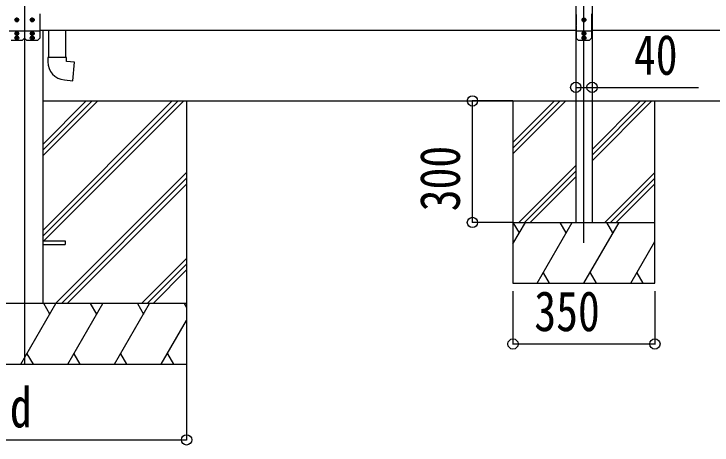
# Model space of a CAD drawing. Units: millimetres, scale not verified. Extents: x -12615 to 12615, y -8910 to 8910.
# Drawn here: x -1366 to 356, y -5937 to -4873 of the extents above; entities that cross this region are included whole.
import ezdxf
from ezdxf.enums import TextEntityAlignment as Align

# ---------------------------------------------------------------- set-up
doc = ezdxf.new("R2010")
doc.units = ezdxf.units.MM
doc.header["$LTSCALE"] = 40
for name, color, linetype in [('0-3_YKK_12', 2, 'Continuous'), ('0-4_YKK_13', 4, 'Continuous'), ('0-5_YKK_A1', 4, 'Continuous'), ('0-6_YKK_D', 6, 'Continuous')]:
    doc.layers.add(name, color=color, linetype=linetype)
doc.styles.add('ＭＳ ゴシック', font='')
doc.styles.get('ＭＳ ゴシック').set_extended_font_data('MS Gothic')

msp = doc.modelspace()

# ---------------------------------------------------------------- linework, layer by layer
at = {"layer": '0-3_YKK_12'}
for p, q in [((-1339.7, -2563.41), (-1339.7, -5737.82)), ((40.3, -5437.82), (40.3, -4765.32)), ((-1352.97, -4887.82), (-1364.44, -4887.82)), ((-1358.7, -4893.55), (-1358.7, -4882.08)), ((-1314.97, -4887.82), (-1326.44, -4887.82)), ((-1320.7, -4893.55), (-1320.7, -4882.08)), ((46.03, -4887.82), (34.56, -4887.82)), ((40.3, -4893.55), (40.3, -4882.08)), ((-1352.97, -4921.32), (-1364.44, -4921.32)), ((-1358.7, -4927.05), (-1358.7, -4915.58)), ((-1314.97, -4921.32), (-1326.44, -4921.32)), ((-1320.7, -4927.05), (-1320.7, -4915.58)), ((46.03, -4921.32), (34.56, -4921.32)), ((40.3, -4927.05), (40.3, -4915.58)), ((-1352.97, -4932.32), (-1364.44, -4932.32)), ((-1358.7, -4938.05), (-1358.7, -4926.58)), ((-1314.97, -4932.32), (-1326.44, -4932.32)), ((-1320.7, -4938.05), (-1320.7, -4926.58)), ((46.03, -4932.32), (34.56, -4932.32)), ((40.3, -4938.05), (40.3, -4926.58))]:
    msp.add_line(p, q, dxfattribs=at)
at = {"layer": '0-4_YKK_13'}
for p, q in [((-1361.08, -4887.22), (-1360.04, -4887.21)), ((-1361.08, -4888.41), (-1360.04, -4888.43)), ((-1360.04, -4887.21), (-1359.43, -4887.09)), ((-1360.04, -4888.43), (-1359.43, -4888.55)), ((-1359.32, -4886.48), (-1359.43, -4887.09)), ((-1359.32, -4889.16), (-1359.43, -4888.55)), ((-1359.3, -4885.44), (-1359.32, -4886.48)), ((-1359.3, -4890.19), (-1359.32, -4889.16)), ((-1358.11, -4885.44), (-1358.09, -4886.48)), ((-1358.11, -4890.19), (-1358.09, -4889.16)), ((-1358.09, -4886.48), (-1357.98, -4887.09)), ((-1358.09, -4889.16), (-1357.98, -4888.55)), ((-1357.37, -4887.21), (-1357.98, -4887.09)), ((-1357.37, -4888.43), (-1357.98, -4888.55)), ((-1356.33, -4887.22), (-1357.37, -4887.21)), ((-1356.33, -4888.41), (-1357.37, -4888.43)), ((-1323.08, -4887.22), (-1322.04, -4887.21)), ((-1323.08, -4888.41), (-1322.04, -4888.43)), ((-1322.04, -4887.21), (-1321.43, -4887.09)), ((-1322.04, -4888.43), (-1321.43, -4888.55)), ((-1321.32, -4886.48), (-1321.43, -4887.09)), ((-1321.32, -4889.16), (-1321.43, -4888.55)), ((-1321.3, -4885.44), (-1321.32, -4886.48)), ((-1321.3, -4890.19), (-1321.32, -4889.16)), ((-1320.11, -4885.44), (-1320.09, -4886.48)), ((-1320.11, -4890.19), (-1320.09, -4889.16)), ((-1320.09, -4886.48), (-1319.98, -4887.09)), ((-1320.09, -4889.16), (-1319.98, -4888.55)), ((-1319.37, -4887.21), (-1319.98, -4887.09)), ((-1319.37, -4888.43), (-1319.98, -4888.55)), ((-1318.33, -4887.22), (-1319.37, -4887.21)), ((-1318.33, -4888.41), (-1319.37, -4888.43)), ((-1301.7, -4874.53), (-1301.7, -4901.1)), ((21.3, -4874.53), (21.3, -4901.1)), ((37.92, -4888.41), (38.96, -4888.43)), ((37.93, -4887.22), (38.96, -4887.21)), ((38.96, -4887.21), (39.57, -4887.09)), ((38.96, -4888.43), (39.57, -4888.55)), ((39.69, -4886.48), (39.57, -4887.09)), ((39.69, -4889.16), (39.57, -4888.55)), ((39.71, -4885.44), (39.69, -4886.48)), ((39.71, -4890.19), (39.69, -4889.16)), ((40.89, -4885.44), (40.91, -4886.48)), ((40.89, -4890.19), (40.91, -4889.16)), ((40.91, -4886.48), (41.03, -4887.09)), ((40.91, -4889.16), (41.03, -4888.55)), ((41.64, -4887.21), (41.03, -4887.09)), ((41.64, -4888.43), (41.03, -4888.55)), ((42.68, -4887.22), (41.64, -4887.21)), ((42.68, -4888.41), (41.64, -4888.43)), ((59.3, -4874.53), (59.3, -4901.1)), ((-1339.7, -4902.53), (-1339.7, -4932.82)), ((-1339.7, -4902.53), (-1339.7, -4932.82)), ((-1301.7, -4902.53), (-1301.7, -4932.82)), ((21.3, -4902.53), (21.3, -4932.82)), ((59.3, -4902.53), (59.3, -4932.82)), ((-1339.7, -4915.42), (-1377.7, -4915.42)), ((-1361.08, -4920.72), (-1360.04, -4920.71)), ((-1361.08, -4921.91), (-1360.04, -4921.93)), ((-1360.04, -4920.71), (-1359.43, -4920.59)), ((-1360.04, -4921.93), (-1359.43, -4922.05)), ((-1359.32, -4919.98), (-1359.43, -4920.59)), ((-1359.32, -4922.66), (-1359.43, -4922.05)), ((-1359.3, -4918.94), (-1359.32, -4919.98)), ((-1359.3, -4923.69), (-1359.32, -4922.66)), ((-1358.11, -4918.94), (-1358.09, -4919.98)), ((-1358.11, -4923.69), (-1358.09, -4922.66)), ((-1358.09, -4919.98), (-1357.98, -4920.59)), ((-1358.09, -4922.66), (-1357.98, -4922.05)), ((-1357.37, -4920.71), (-1357.98, -4920.59)), ((-1357.37, -4921.93), (-1357.98, -4922.05)), ((-1356.33, -4920.72), (-1357.37, -4920.71)), ((-1356.33, -4921.91), (-1357.37, -4921.93)), ((-1301.7, -4915.42), (-1339.7, -4915.42)), ((-1323.08, -4920.72), (-1322.04, -4920.71)), ((-1323.08, -4921.91), (-1322.04, -4921.93)), ((-1322.04, -4920.71), (-1321.43, -4920.59)), ((-1322.04, -4921.93), (-1321.43, -4922.05)), ((-1321.32, -4919.98), (-1321.43, -4920.59)), ((-1321.32, -4922.66), (-1321.43, -4922.05)), ((-1321.3, -4918.94), (-1321.32, -4919.98)), ((-1321.3, -4923.69), (-1321.32, -4922.66)), ((-1320.11, -4918.94), (-1320.09, -4919.98)), ((-1320.11, -4923.69), (-1320.09, -4922.66)), ((-1320.09, -4919.98), (-1319.98, -4920.59)), ((-1320.09, -4922.66), (-1319.98, -4922.05)), ((-1319.37, -4920.71), (-1319.98, -4920.59)), ((-1319.37, -4921.93), (-1319.98, -4922.05)), ((-1318.33, -4920.72), (-1319.37, -4920.71)), ((-1318.33, -4921.91), (-1319.37, -4921.93)), ((-1280.5, -4912.82), (-1280.5, -4980.25)), ((-1238.5, -4912.82), (-1238.5, -4980.25)), ((59.3, -4915.42), (21.3, -4915.42)), ((37.92, -4921.91), (38.96, -4921.93)), ((37.93, -4920.72), (38.96, -4920.71)), ((38.96, -4920.71), (39.57, -4920.59)), ((38.96, -4921.93), (39.57, -4922.05)), ((39.69, -4919.98), (39.57, -4920.59)), ((39.69, -4922.66), (39.57, -4922.05)), ((39.71, -4918.94), (39.69, -4919.98)), ((39.71, -4923.69), (39.69, -4922.66)), ((40.89, -4918.94), (40.91, -4919.98)), ((40.89, -4923.69), (40.91, -4922.66)), ((40.91, -4919.98), (41.03, -4920.59)), ((40.91, -4922.66), (41.03, -4922.05)), ((41.64, -4920.71), (41.03, -4920.59)), ((41.64, -4921.93), (41.03, -4922.05)), ((42.68, -4920.72), (41.64, -4920.71)), ((42.68, -4921.91), (41.64, -4921.93)), ((-1372.7, -4937.82), (-1359.42, -4937.82)), ((-1361.08, -4931.72), (-1360.04, -4931.71)), ((-1361.08, -4932.91), (-1360.04, -4932.93)), ((-1360.04, -4931.71), (-1359.43, -4931.59)), ((-1360.04, -4932.93), (-1359.43, -4933.05)), ((-1359.32, -4930.98), (-1359.43, -4931.59)), ((-1359.32, -4933.66), (-1359.43, -4933.05)), ((-1359.3, -4929.94), (-1359.32, -4930.98)), ((-1359.3, -4934.69), (-1359.32, -4933.66)), ((-1358.11, -4929.94), (-1358.09, -4930.98)), ((-1358.11, -4934.69), (-1358.09, -4933.66)), ((-1358.09, -4930.98), (-1357.98, -4931.59)), ((-1358.09, -4933.66), (-1357.98, -4933.05)), ((-1357.99, -4937.82), (-1344.7, -4937.82)), ((-1357.37, -4931.71), (-1357.98, -4931.59)), ((-1357.37, -4932.93), (-1357.98, -4933.05)), ((-1356.33, -4931.72), (-1357.37, -4931.71)), ((-1356.33, -4932.91), (-1357.37, -4932.93)), ((-1344.7, -4937.82), (-1339.7, -4932.82)), ((-1334.7, -4937.82), (-1339.7, -4932.82)), ((-1334.7, -4937.82), (-1321.42, -4937.82)), ((-1323.08, -4931.72), (-1322.04, -4931.71)), ((-1323.08, -4932.91), (-1322.04, -4932.93)), ((-1322.04, -4931.71), (-1321.43, -4931.59)), ((-1322.04, -4932.93), (-1321.43, -4933.05)), ((-1321.32, -4930.98), (-1321.43, -4931.59)), ((-1321.32, -4933.66), (-1321.43, -4933.05)), ((-1321.3, -4929.94), (-1321.32, -4930.98)), ((-1321.3, -4934.69), (-1321.32, -4933.66)), ((-1320.11, -4929.94), (-1320.09, -4930.98)), ((-1320.11, -4934.69), (-1320.09, -4933.66)), ((-1320.09, -4930.98), (-1319.98, -4931.59)), ((-1320.09, -4933.66), (-1319.98, -4933.05)), ((-1319.99, -4937.82), (-1306.7, -4937.82)), ((-1319.37, -4931.71), (-1319.98, -4931.59)), ((-1319.37, -4932.93), (-1319.98, -4933.05)), ((-1318.33, -4931.72), (-1319.37, -4931.71)), ((-1318.33, -4932.91), (-1319.37, -4932.93)), ((-1306.7, -4937.82), (-1301.7, -4932.82)), ((26.3, -4937.82), (21.3, -4932.82)), ((26.3, -4937.82), (39.58, -4937.82)), ((37.92, -4932.91), (38.96, -4932.93)), ((37.93, -4931.72), (38.96, -4931.71)), ((38.96, -4931.71), (39.57, -4931.59)), ((38.96, -4932.93), (39.57, -4933.05)), ((39.69, -4930.98), (39.57, -4931.59)), ((39.69, -4933.66), (39.57, -4933.05)), ((39.71, -4929.94), (39.69, -4930.98)), ((39.71, -4934.69), (39.69, -4933.66)), ((40.89, -4929.94), (40.91, -4930.98)), ((40.89, -4934.69), (40.91, -4933.66)), ((40.91, -4930.98), (41.03, -4931.59)), ((40.91, -4933.66), (41.03, -4933.05)), ((41.01, -4937.82), (54.3, -4937.82)), ((41.64, -4931.71), (41.03, -4931.59)), ((41.64, -4932.93), (41.03, -4933.05)), ((42.68, -4931.72), (41.64, -4931.71)), ((42.68, -4932.91), (41.64, -4932.93)), ((54.3, -4937.82), (59.3, -4932.82)), ((-1236.5, -4980.25), (-1282.5, -4980.25)), ((-1282.5, -4980.25), (-1282.5, -4991.16)), ((-1236.5, -4990.25), (-1236.5, -4980.25)), ((-1294.5, -5433.32), (-1239.7, -5433.32)), ((-1239.7, -5433.32), (-1239.7, -5442.32)), ((-1294.5, -5442.32), (-1239.7, -5442.32))]:
    msp.add_line(p, q, dxfattribs=at)
msp.add_lwpolyline([(-1241.43, -5035.99), (-1220.59, -5037.82), (-1216.58, -4991.99), (-1236.5, -4990.25)], dxfattribs=at)
for centre in [(-1358.7, -4887.82), (-1320.7, -4887.82), (40.3, -4887.82), (-1358.7, -4921.32), (-1320.7, -4921.32), (40.3, -4921.32), (-1358.7, -4932.32), (-1320.7, -4932.32), (40.3, -4932.32)]:
    msp.add_circle(centre, 4.74, dxfattribs=at)
for centre, radius, start, end in [((-1301, -4873.82), 1, 134.427, 225.573), ((20.6, -4873.82), 1, 314.427, 45.573), ((60, -4873.82), 1, 134.427, 225.573), ((-1358.7, -4887.82), 2.45, 165.9892, 194.0108), ((-1358.7, -4887.82), 2.45, 75.9892, 104.0108), ((-1358.7, -4887.82), 2.45, 255.9892, 284.0108), ((-1358.7, -4887.82), 2.45, 345.9892, 14.0108), ((-1320.7, -4887.82), 2.45, 165.9892, 194.0108), ((-1320.7, -4887.82), 2.45, 75.9892, 104.0108), ((-1320.7, -4887.82), 2.45, 255.9892, 284.0108), ((-1320.7, -4887.82), 2.45, 345.9892, 14.0108), ((40.3, -4887.82), 2.45, 165.9892, 194.0108), ((40.3, -4887.82), 2.45, 75.9892, 104.0108), ((40.3, -4887.82), 2.45, 255.9892, 284.0108), ((40.3, -4887.82), 2.45, 345.9892, 14.0108), ((-1301, -4901.82), 1, 134.427, 225.573), ((20.6, -4901.82), 1, 314.427, 45.573), ((60, -4901.82), 1, 134.427, 225.573), ((-1358.7, -4921.32), 2.45, 165.9892, 194.0108), ((-1358.7, -4921.32), 2.45, 75.9892, 104.0108), ((-1358.7, -4921.32), 2.45, 255.9892, 284.0108), ((-1358.7, -4921.32), 2.45, 345.9892, 14.0108), ((-1320.7, -4921.32), 2.45, 165.9892, 194.0108), ((-1320.7, -4921.32), 2.45, 75.9892, 104.0108), ((-1320.7, -4921.32), 2.45, 255.9892, 284.0108), ((-1320.7, -4921.32), 2.45, 345.9892, 14.0108), ((40.3, -4921.32), 2.45, 165.9892, 194.0108), ((40.3, -4921.32), 2.45, 75.9892, 104.0108), ((40.3, -4921.32), 2.45, 255.9892, 284.0108), ((40.3, -4921.32), 2.45, 345.9892, 14.0108), ((-1358.7, -4932.32), 2.45, 165.9892, 194.0108), ((-1358.7, -4937.12), 1, 224.427, 315.573), ((-1358.7, -4932.32), 2.45, 75.9892, 104.0108), ((-1358.7, -4932.32), 2.45, 255.9892, 284.0108), ((-1358.7, -4932.32), 2.45, 345.9892, 14.0108), ((-1320.7, -4932.32), 2.45, 165.9892, 194.0108), ((-1320.7, -4937.12), 1, 224.427, 315.573), ((-1320.7, -4932.32), 2.45, 75.9892, 104.0108), ((-1320.7, -4932.32), 2.45, 255.9892, 284.0108), ((-1320.7, -4932.32), 2.45, 345.9892, 14.0108), ((40.3, -4932.32), 2.45, 165.9892, 194.0108), ((40.3, -4937.12), 1, 224.427, 315.573), ((40.3, -4932.32), 2.45, 75.9892, 104.0108), ((40.3, -4932.32), 2.45, 255.9892, 284.0108), ((40.3, -4932.32), 2.45, 345.9892, 14.0108), ((-1237.5, -4991.16), 45, 180, 265)]:
    msp.add_arc(centre, radius, start, end, dxfattribs=at)
at = {"layer": '0-5_YKK_A1'}
for p, q in [((20.3, -4817.82), (20.3, -5387.82)), ((60.3, -4817.82), (60.3, -5387.82)), ((-1301.7, -4912.82), (21.3, -4912.82)), ((-1294.5, -4912.82), (-1294.5, -5587.82)), ((59.3, -4912.82), (1401.3, -4912.82)), ((-1294.7, -5407.29), (-975.23, -5087.82)), ((-1294.7, -5421.43), (-961.08, -5087.82)), ((-1294.7, -5223.45), (-1159.07, -5087.82)), ((-1294.7, -5209.3), (-1173.22, -5087.82)), ((-1294.7, -5195.16), (-1187.36, -5087.82)), ((-1294.5, -5087.82), (-818.67, -5087.82)), ((-1292.44, -5433.32), (-946.94, -5087.82)), ((-1187.5, -5087.82), (1375.1, -5087.82)), ((-939.9, -5087.82), (-939.9, -5737.82)), ((-134.7, -5087.82), (-134.7, -5537.82)), ((-134.7, -5190.16), (-32.35, -5087.82)), ((-134.7, -5204.31), (-18.21, -5087.82)), ((-134.7, -5218.45), (-4.07, -5087.82)), ((60.3, -5235.58), (208.06, -5087.82)), ((60.3, -5221.44), (193.92, -5087.82)), ((60.3, -5207.3), (179.78, -5087.82)), ((215.3, -5537.82), (215.3, -5087.82)), ((-120.22, -5387.82), (20.3, -5247.3)), ((-1263.1, -5587.82), (-939.9, -5264.63)), ((-106.08, -5387.82), (20.3, -5261.44)), ((91.91, -5387.82), (215.3, -5264.43)), ((-1248.95, -5587.82), (-939.9, -5278.77)), ((-91.94, -5387.82), (20.3, -5275.58)), ((106.05, -5387.82), (215.3, -5278.57)), ((-1234.81, -5587.82), (-939.9, -5292.91)), ((120.19, -5387.82), (215.3, -5292.71)), ((-134.7, -5440.93), (-104.04, -5387.82)), ((-134.7, -5387.82), (215.3, -5387.82)), ((-119.04, -5413.8), (-134.04, -5387.82)), ((-75.17, -5537.82), (11.44, -5387.82)), ((-3.57, -5413.8), (-18.57, -5387.82)), ((20.3, -5387.82), (60.3, -5387.82)), ((40.3, -5537.82), (126.9, -5387.82)), ((111.9, -5413.8), (96.9, -5387.82)), ((155.77, -5537.82), (215.3, -5434.71)), ((-1050.96, -5587.82), (-939.9, -5476.76)), ((-1036.82, -5587.82), (-939.9, -5490.9)), ((-1022.68, -5587.82), (-939.9, -5505.04)), ((-60.17, -5511.84), (-45.17, -5537.82)), ((55.3, -5511.84), (70.3, -5537.82)), ((170.77, -5511.84), (185.77, -5537.82)), ((-134.7, -5537.82), (215.3, -5537.82)), ((-939.9, -5587.82), (-1739.9, -5587.82)), ((-1348.75, -5737.82), (-1262.15, -5587.82)), ((-1277.15, -5613.8), (-1292.15, -5587.81)), ((-1233.28, -5737.82), (-1146.68, -5587.82)), ((-1161.68, -5613.8), (-1176.68, -5587.82)), ((-1117.81, -5737.82), (-1031.21, -5587.82)), ((-1061.21, -5587.82), (-1046.21, -5613.8)), ((-945.74, -5587.82), (-939.9, -5597.92)), ((-1002.34, -5737.82), (-939.9, -5629.68)), ((-1333.75, -5711.84), (-1318.75, -5737.82)), ((-1218.28, -5711.84), (-1203.28, -5737.82)), ((-1102.81, -5711.84), (-1087.81, -5737.82)), ((-987.34, -5711.84), (-972.34, -5737.82)), ((-1739.9, -5737.82), (-939.9, -5737.82))]:
    msp.add_line(p, q, dxfattribs=at)
at = {"layer": '0-6_YKK_D'}
for p, q in [((-134.7, -5087.82), (-235.7, -5087.82)), ((-234.7, -5387.82), (-234.7, -5087.82)), ((-134.7, -5387.82), (-235.7, -5387.82)), ((-134.7, -5557.82), (-134.7, -5688.82)), ((215.3, -5557.82), (215.3, -5688.82)), ((-134.7, -5687.82), (215.3, -5687.82)), ((-939.9, -5724.6), (-939.9, -5925.53)), ((-1739.9, -5924.53), (-939.9, -5924.53))]:
    msp.add_line(p, q, dxfattribs=at)
msp.add_lwpolyline([(20.3, -5054.26), (60.3, -5054.26), (323.3, -5054.26)], dxfattribs=at)
for centre in [(20.3, -5054.26), (60.3, -5054.26), (-234.7, -5087.82), (-234.7, -5387.82), (-134.7, -5687.82), (215.3, -5687.82), (-939.9, -5924.53)]:
    msp.add_circle(centre, 12.75, dxfattribs=at)

# ---------------------------------------------------------------- texts
at = {"layer": '0-6_YKK_D', "style": 'ＭＳ ゴシック', "width": 0.8}
for s, p in [('40', (163.6, -5052.96)), ('350', (-82.1, -5685.82)), ('d', (-1375.9, -5923.23))]:
    msp.add_text(s, height=98.97, dxfattribs=at).set_placement(p, align=Align.BOTTOM_LEFT)
msp.add_text('300', height=98.97, rotation=90, dxfattribs=at).set_placement((-236, -5360.22), align=Align.BOTTOM_LEFT)

doc.saveas('drawing.dxf')
